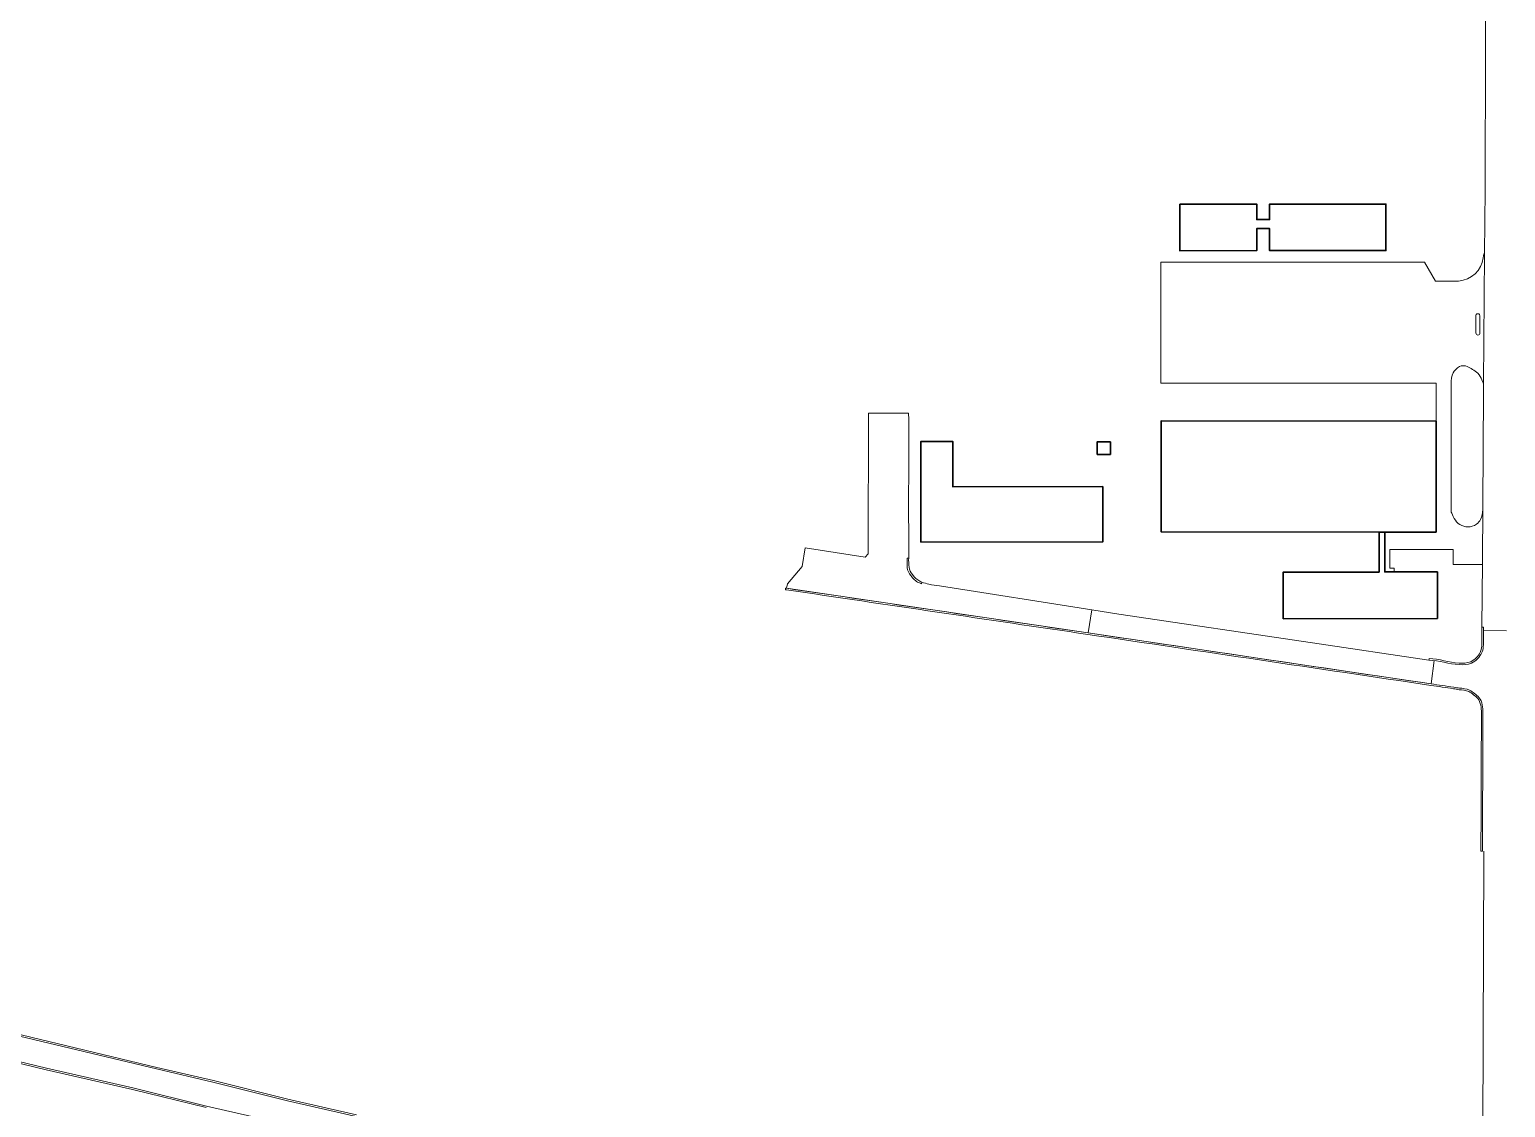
# Model space of a CAD drawing. Header units: millimetres. Extents: x 0 to 840, y 0 to 594.
# Drawn here: x 723.97 to 747.36, y 99.04 to 116.13 of the extents above; entities that cross this region are included whole.
import ezdxf

# ---------------------------------------------------------------- set-up
doc = ezdxf.new("R2010")
doc.units = ezdxf.units.MM
doc.layers.add('AC-0000-BESTAAND-co-06', color=1, linetype='Continuous')

msp = doc.modelspace()

# ---------------------------------------------------------------- linework, layer by layer
at = {"layer": 'AC-0000-BESTAAND-co-06', "linetype": 'Continuous', "lineweight": 13, "transparency": 33554687}
for p, q in [((736.212, 107.62), (735.981, 107.346)), ((740.745, 106.567), (740.802, 106.932)), ((747.009, 106.604), (747.373, 106.6)), ((746.229, 106.13), (746.181, 105.759)), ((724.231, 99.641), (722.061, 100.162)), ((724.237, 99.665), (722.067, 100.186)), ((725.605, 99.352), (724.237, 99.665)), ((725.599, 99.329), (724.231, 99.641)), ((726.767, 99.042), (725.599, 99.329)), ((726.773, 99.066), (725.605, 99.352)), ((727.953, 98.794), (726.773, 99.066))]:
    msp.add_line(p, q, dxfattribs=at)
at = {"layer": 'AC-0000-BESTAAND-co-06', "linetype": 'Continuous', "lineweight": 13, "transparency": 33554687, "flags": 128}
for points in [[(746.985, 106.659), (746.992, 107.683), (747.011, 110.385), (747.012, 110.514), (747.027, 112.58), (747.035, 113.592), (747.035, 113.691), (747.038, 114.38), (747.04, 115.048), (747.048, 117.577), (747.053, 118.714), (747.066, 121.247), (747.07, 122.208), (747.074, 122.66)], [(736.212, 107.62), (736.258, 107.914), (737.212, 107.768), (737.26, 107.819), (737.263, 110.052), (737.896, 110.053), (737.9, 109.953), (737.901, 108.972), (737.899, 108.859), (737.9, 107.755), (737.876, 107.755)], [(746.181, 105.759), (744.247, 106.047), (740.745, 106.567), (735.963, 107.275), (735.981, 107.346)], [(738.105, 107.348), (738.108, 107.372)], [(738.389, 107.312), (740.802, 106.932), (741.233, 106.864)], [(746.146, 106.135), (744.298, 106.408), (741.233, 106.864)], [(746.992, 97.225), (747.016, 103.052), (747.016, 103.105)], [(729.141, 98.902), (728.052, 99.15), (726.873, 99.446), (725.978, 99.655), (723.696, 100.2), (720.714, 100.909), (718.063, 101.538), (717.289, 101.72)], [(729.146, 98.925), (728.058, 99.173), (726.879, 99.469), (725.984, 99.678), (723.702, 100.224), (720.72, 100.932), (718.069, 101.562), (717.299, 101.742)]]:
    msp.add_lwpolyline(points, dxfattribs=at)
at = {"layer": 'AC-0000-BESTAAND-co-06', "linetype": 'Continuous', "lineweight": 30, "transparency": 33554687, "flags": 128}
for points in [[(742.197, 113.364), (742.197, 112.626), (743.417, 112.629), (743.417, 112.978), (743.621, 112.978), (743.621, 112.629), (745.463, 112.629), (745.463, 113.367), (743.621, 113.367), (743.621, 113.121), (743.416, 113.121), (743.416, 113.367), (743.332, 113.366), (743.251, 113.366), (743.026, 113.366), (742.955, 113.365), (742.944, 113.365), (742.873, 113.365), (742.722, 113.365), (742.58, 113.365), (742.499, 113.365), (742.357, 113.365), (742.348, 113.365), (742.276, 113.365), (742.272, 113.364), (742.201, 113.364)], [(738.095, 108.004), (738.09, 109.6), (738.6, 109.601), (738.602, 108.881), (740.976, 108.887), (740.978, 108.012)], [(741.096, 109.597), (740.888, 109.597), (740.888, 109.397), (741.096, 109.397)]]:
    msp.add_lwpolyline(points, close=True, dxfattribs=at)
at = {"layer": 'AC-0000-BESTAAND-co-06', "linetype": 'Continuous', "lineweight": 13, "transparency": 33554687, "flags": 128}
for points in [[(747.027, 112.58), (747.014, 112.58), (747.007, 112.516), (747.007, 112.516, -0.361211), (746.616, 112.147), (746.616, 112.147), (746.252, 112.147), (746.077, 112.446), (741.898, 112.446), (741.898, 110.527), (746.258, 110.527), (746.258, 108.166), (745.446, 108.167), (745.446, 107.534), (745.596, 107.534), (745.596, 107.594), (745.524, 107.594), (745.524, 107.889), (746.53, 107.889), (746.53, 107.65), (746.991, 107.65)], [(746.888, 111.593, -0.380262), (746.918, 111.629, -0.24054), (746.947, 111.614), (746.947, 111.614), (746.952, 111.595), (746.954, 111.323), (746.954, 111.323, -0.413213), (746.923, 111.288, -0.410248), (746.89, 111.323), (746.89, 111.323), (746.888, 111.593)]]:
    msp.add_lwpolyline(points, format="xyb", dxfattribs=at)
at = {"layer": 'AC-0000-BESTAAND-co-06', "linetype": 'Continuous', "lineweight": 30, "transparency": 33554687, "flags": 128}
for points in [[(746.258, 109.926), (746.258, 108.166), (745.446, 108.167), (745.365, 108.167), (741.9, 108.171), (741.901, 108.683), (741.902, 109.931), (746.258, 109.926)], [(745.446, 108.167), (745.446, 107.534), (746.279, 107.534), (746.279, 106.798), (743.837, 106.792), (743.835, 107.529), (745.356, 107.533), (745.356, 108.167), (745.446, 108.167)]]:
    msp.add_lwpolyline(points, dxfattribs=at)
at = {"layer": 'AC-0000-BESTAAND-co-06', "linetype": 'Continuous', "lineweight": 13, "transparency": 33554687}
for points, knots in [([(747.012, 110.514), (746.994, 110.554), (746.961, 110.659), (746.901, 110.702), (746.845, 110.741), (746.79, 110.783), (746.727, 110.8), (746.697, 110.808), (746.662, 110.806), (746.632, 110.79), (746.587, 110.766), (746.55, 110.727), (746.527, 110.69), (746.501, 110.648), (746.497, 110.567), (746.5, 110.527), (746.499, 109.845), (746.499, 109.163), (746.498, 108.481), (746.521, 108.448), (746.559, 108.32), (746.635, 108.286), (746.677, 108.267), (746.72, 108.246), (746.763, 108.248), (746.809, 108.249), (746.855, 108.261), (746.901, 108.292), (746.932, 108.312), (746.949, 108.34), (746.965, 108.366), (746.989, 108.407), (746.998, 108.477), (746.998, 108.517)], [0, 0, 0, 0, 0.088685, 0.088685, 0.088685, 0.169316, 0.169316, 0.169316, 0.207853, 0.207853, 0.207853, 0.266486, 0.266486, 0.266486, 0.333333, 0.333333, 0.333333, 0.666667, 0.666667, 0.666667, 0.769791, 0.769791, 0.769791, 0.827592, 0.827592, 0.827592, 0.890604, 0.890604, 0.890604, 0.933009, 0.933009, 0.933009, 1, 1, 1, 1]), ([(737.9, 107.755), (737.892, 107.755), (737.884, 107.755), (737.876, 107.755), (737.877, 107.704), (737.877, 107.653), (737.878, 107.602), (737.879, 107.556), (737.906, 107.515), (737.935, 107.476), (737.97, 107.428), (738.007, 107.385), (738.059, 107.365), (738.074, 107.36), (738.09, 107.354), (738.105, 107.348), (738.106, 107.356), (738.107, 107.364), (738.108, 107.372), (738.097, 107.376), (738.087, 107.381), (738.076, 107.387), (738.029, 107.41), (737.993, 107.446), (737.959, 107.491), (737.932, 107.527), (737.912, 107.569), (737.907, 107.608), (737.9, 107.653), (737.898, 107.71), (737.9, 107.755)], [0, 0, 0, 0, 0.25, 0.25, 0.25, 0.325324, 0.325324, 0.325324, 0.393868, 0.393868, 0.393868, 0.475897, 0.475897, 0.475897, 0.5, 0.5, 0.5, 0.75, 0.75, 0.75, 0.769241, 0.769241, 0.769241, 0.85274, 0.85274, 0.85274, 0.921573, 0.921573, 0.921573, 1, 1, 1, 1]), ([(737.876, 107.755), (737.877, 107.704), (737.877, 107.653), (737.878, 107.602), (737.879, 107.556), (737.906, 107.515), (737.935, 107.476), (737.97, 107.428), (738.007, 107.385), (738.059, 107.365), (738.074, 107.36), (738.09, 107.354), (738.105, 107.348)], [0, 0, 0, 0, 0.301295, 0.301295, 0.301295, 0.575471, 0.575471, 0.575471, 0.903589, 0.903589, 0.903589, 1, 1, 1, 1]), ([(735.946, 107.276), (735.946, 107.268), (735.946, 107.26), (735.945, 107.252), (735.95, 107.252), (735.956, 107.252), (735.961, 107.251), (737.554, 107.015), (739.148, 106.779), (740.741, 106.543), (742.554, 106.274), (744.366, 106.005), (746.178, 105.735), (746.297, 105.718), (746.415, 105.701), (746.534, 105.683), (746.564, 105.678), (746.595, 105.672), (746.625, 105.667), (746.667, 105.667), (746.734, 105.658), (746.777, 105.637), (746.827, 105.612), (746.881, 105.566), (746.92, 105.526), (746.967, 105.476), (746.978, 105.362), (746.978, 105.313), (746.975, 104.613), (746.973, 103.914), (746.97, 103.214), (746.97, 103.178), (746.969, 103.141), (746.969, 103.105), (746.977, 103.105), (746.985, 103.105), (746.993, 103.105), (746.993, 103.141), (746.994, 103.178), (746.994, 103.214), (746.997, 103.915), (746.999, 104.615), (747.002, 105.316), (747.002, 105.368), (746.991, 105.487), (746.941, 105.54), (746.899, 105.584), (746.841, 105.632), (746.788, 105.659), (746.743, 105.681), (746.673, 105.691), (746.629, 105.69), (746.599, 105.696), (746.568, 105.702), (746.538, 105.707), (746.419, 105.724), (746.3, 105.742), (746.181, 105.759), (744.369, 106.028), (742.557, 106.298), (740.745, 106.567), (739.151, 106.803), (737.557, 107.039), (735.963, 107.275), (735.958, 107.275), (735.952, 107.276), (735.946, 107.276)], [0, 0, 0, 0, 0.025, 0.025, 0.025, 0.05, 0.05, 0.05, 0.075, 0.075, 0.075, 0.1, 0.1, 0.1, 0.125, 0.125, 0.125, 0.25, 0.25, 0.25, 0.284948, 0.284948, 0.284948, 0.325435, 0.325435, 0.325435, 0.375, 0.375, 0.375, 0.416667, 0.416667, 0.416667, 0.458333, 0.458333, 0.458333, 0.5, 0.5, 0.5, 0.5625, 0.5625, 0.5625, 0.625, 0.625, 0.625, 0.674377, 0.674377, 0.674377, 0.715663, 0.715663, 0.715663, 0.75, 0.75, 0.75, 0.875, 0.875, 0.875, 0.90625, 0.90625, 0.90625, 0.9375, 0.9375, 0.9375, 0.96875, 0.96875, 0.96875, 1, 1, 1, 1]), ([(738.389, 107.312), (738.332, 107.321), (738.275, 107.325), (738.22, 107.338), (738.182, 107.346), (738.146, 107.361), (738.108, 107.372)], [0, 0, 0, 0, 0.593956, 0.593956, 0.593956, 1, 1, 1, 1]), ([(746.985, 106.659), (746.993, 106.659), (747.001, 106.659), (747.01, 106.658), (747.009, 106.589), (747.009, 106.519), (747.009, 106.449), (747.012, 106.399), (747.009, 106.299), (746.98, 106.246), (746.947, 106.189), (746.893, 106.119), (746.819, 106.088), (746.754, 106.062), (746.688, 106.06), (746.623, 106.064), (746.463, 106.073), (746.304, 106.134), (746.146, 106.135)], [0, 0, 0, 0, 0.25, 0.25, 0.25, 0.5, 0.5, 0.5, 0.592205, 0.592205, 0.592205, 0.69366, 0.69366, 0.69366, 0.782585, 0.782585, 0.782585, 1, 1, 1, 1]), ([(746.149, 106.159), (746.307, 106.158), (746.465, 106.097), (746.623, 106.088), (746.685, 106.084), (746.746, 106.086), (746.808, 106.111), (746.877, 106.14), (746.927, 106.204), (746.957, 106.258), (746.985, 106.308), (746.988, 106.403), (746.985, 106.451), (746.985, 106.52), (746.985, 106.589), (746.986, 106.658), (746.985, 106.659), (746.985, 106.659), (746.985, 106.659), (746.993, 106.659), (747.001, 106.659), (747.01, 106.658), (747.009, 106.589), (747.009, 106.519), (747.009, 106.449), (747.012, 106.399), (747.009, 106.299), (746.98, 106.246), (746.947, 106.189), (746.893, 106.119), (746.819, 106.088), (746.754, 106.062), (746.688, 106.06), (746.623, 106.064), (746.463, 106.073), (746.304, 106.134), (746.146, 106.135), (746.147, 106.143), (746.148, 106.151), (746.15, 106.159), (746.15, 106.159), (746.149, 106.159), (746.149, 106.159)], [0, 0, 0, 0, 0.064039, 0.064039, 0.064039, 0.088888, 0.088888, 0.088888, 0.116814, 0.116814, 0.116814, 0.142857, 0.142857, 0.142857, 0.285714, 0.285714, 0.285714, 0.428571, 0.428571, 0.428571, 0.5, 0.5, 0.5, 0.571429, 0.571429, 0.571429, 0.597773, 0.597773, 0.597773, 0.62676, 0.62676, 0.62676, 0.652167, 0.652167, 0.652167, 0.714286, 0.714286, 0.714286, 0.857143, 0.857143, 0.857143, 1, 1, 1, 1])]:
    msp.add_open_spline(points, degree=3, knots=knots, dxfattribs=at)
msp.add_rational_spline([(747.211, 97.161), (747.265, 96.87), (747.473, 96.659), (747.762, 96.602), (747.762, 96.602), (747.762, 96.601), (747.762, 96.601), (748.336, 96.55), (748.91, 96.5), (749.483, 96.449), (750.269, 96.383), (751.056, 96.317), (751.842, 96.251), (752.635, 96.185), (753.428, 96.119), (754.221, 96.053), (754.641, 96.013), (755.061, 95.974), (755.482, 95.934), (757.523, 95.763), (759.564, 95.592), (761.605, 95.421), (762.35, 95.361), (763.096, 95.3), (763.841, 95.239), (764.124, 95.215), (764.407, 95.191), (764.689, 95.167), (764.786, 95.159), (764.883, 95.15), (764.979, 95.142), (765.261, 95.118), (765.544, 95.094), (765.826, 95.07), (766.316, 95.029), (766.806, 94.988), (767.296, 94.947), (767.531, 94.929), (767.766, 94.912), (768.001, 94.895), (768.173, 94.884), (768.345, 94.872), (768.516, 94.861), (768.707, 94.851), (768.897, 94.841), (769.087, 94.83), (769.288, 94.822), (769.489, 94.814), (769.69, 94.805), (769.857, 94.798), (770.023, 94.79), (770.19, 94.783), (770.373, 94.773), (770.556, 94.762), (770.739, 94.752), (770.931, 94.745), (771.123, 94.739), (771.314, 94.732), (771.515, 94.727), (771.715, 94.722), (771.916, 94.716), (772.311, 94.718), (772.707, 94.719), (773.102, 94.721), (773.278, 94.72), (773.453, 94.719), (773.629, 94.717), (773.854, 94.723), (774.08, 94.728), (774.305, 94.733), (774.493, 94.735), (774.681, 94.738), (774.869, 94.741), (775.086, 94.75), (775.302, 94.76), (775.519, 94.769), (775.901, 94.786), (776.284, 94.802), (776.667, 94.819), (776.901, 94.827), (777.143, 94.844), (777.377, 94.886), (778.437, 95.072), (779.497, 95.272), (780.558, 95.461), (780.999, 95.54), (781.443, 95.616), (781.884, 95.685), (782.33, 95.758), (782.775, 95.83), (783.221, 95.903), (783.8, 96.007), (784.378, 96.11), (784.956, 96.214), (785.042, 96.247), (785.26, 96.312), (785.348, 96.433), (785.426, 96.541), (785.526, 96.643), (785.554, 96.776), (785.589, 96.945), (785.599, 97.114), (785.593, 97.284), (785.583, 97.553), (785.533, 97.822), (785.533, 98.091), (785.508, 98.572), (785.484, 99.053), (785.459, 99.534), (785.448, 99.656), (785.436, 99.777), (785.424, 99.899), (785.416, 100.012), (785.377, 100.23), (785.283, 100.347), (785.182, 100.473), (785.046, 100.612), (784.915, 100.698), (784.791, 100.781), (784.562, 100.805), (784.44, 100.803), (784.32, 100.812), (784.199, 100.821), (784.079, 100.83)], [1, 0.885137700689, 0.885137700689, 1, 1, 1, 1, 1, 1, 1, 1, 1, 1, 1, 1, 1, 1, 1, 1, 1, 1, 1, 1, 1, 1, 1, 1, 1, 1, 1, 1, 1, 1, 1, 1, 1, 1, 1, 1, 1, 1, 1, 1, 1, 1, 1, 1, 1, 1, 1, 1, 1, 1, 1, 1, 1, 1, 1, 1, 1, 1, 1, 1, 1, 1, 1, 1, 1, 1, 1, 1, 1, 1, 1, 1, 1, 1, 1, 1, 1, 1, 1, 1, 1, 1, 1, 1, 1, 1, 1, 1, 1, 1, 1, 1, 1, 1, 1, 1, 1, 1, 1, 1, 1, 1, 1, 1, 1, 1, 1, 1, 1, 1, 1, 1, 1, 1, 1, 1, 1, 1, 1, 1, 1], degree=3, knots=[0, 0, 0, 0, 0.111111, 0.111111, 0.111111, 0.115741, 0.115741, 0.115741, 0.12037, 0.12037, 0.12037, 0.125, 0.125, 0.125, 0.12963, 0.12963, 0.12963, 0.134259, 0.134259, 0.134259, 0.138889, 0.138889, 0.138889, 0.143519, 0.143519, 0.143519, 0.148148, 0.148148, 0.148148, 0.152778, 0.152778, 0.152778, 0.157407, 0.157407, 0.157407, 0.162037, 0.162037, 0.162037, 0.166667, 0.166667, 0.166667, 0.171296, 0.171296, 0.171296, 0.175926, 0.175926, 0.175926, 0.180556, 0.180556, 0.180556, 0.185185, 0.185185, 0.185185, 0.189815, 0.189815, 0.189815, 0.194444, 0.194444, 0.194444, 0.199074, 0.199074, 0.199074, 0.203704, 0.203704, 0.203704, 0.208333, 0.208333, 0.208333, 0.212963, 0.212963, 0.212963, 0.217593, 0.217593, 0.217593, 0.222222, 0.222222, 0.222222, 0.333333, 0.333333, 0.333333, 0.348315, 0.348315, 0.348315, 0.416198, 0.416198, 0.416198, 0.444444, 0.444444, 0.444444, 0.5, 0.5, 0.5, 0.555556, 0.555556, 0.555556, 0.578552, 0.578552, 0.578552, 0.599044, 0.599044, 0.599044, 0.625145, 0.625145, 0.625145, 0.666667, 0.666667, 0.666667, 0.722222, 0.722222, 0.722222, 0.777778, 0.777778, 0.777778, 0.813398, 0.813398, 0.813398, 0.851994, 0.851994, 0.851994, 0.888889, 0.888889, 0.888889, 1, 1, 1, 1], dxfattribs=at)

doc.saveas('drawing.dxf')
